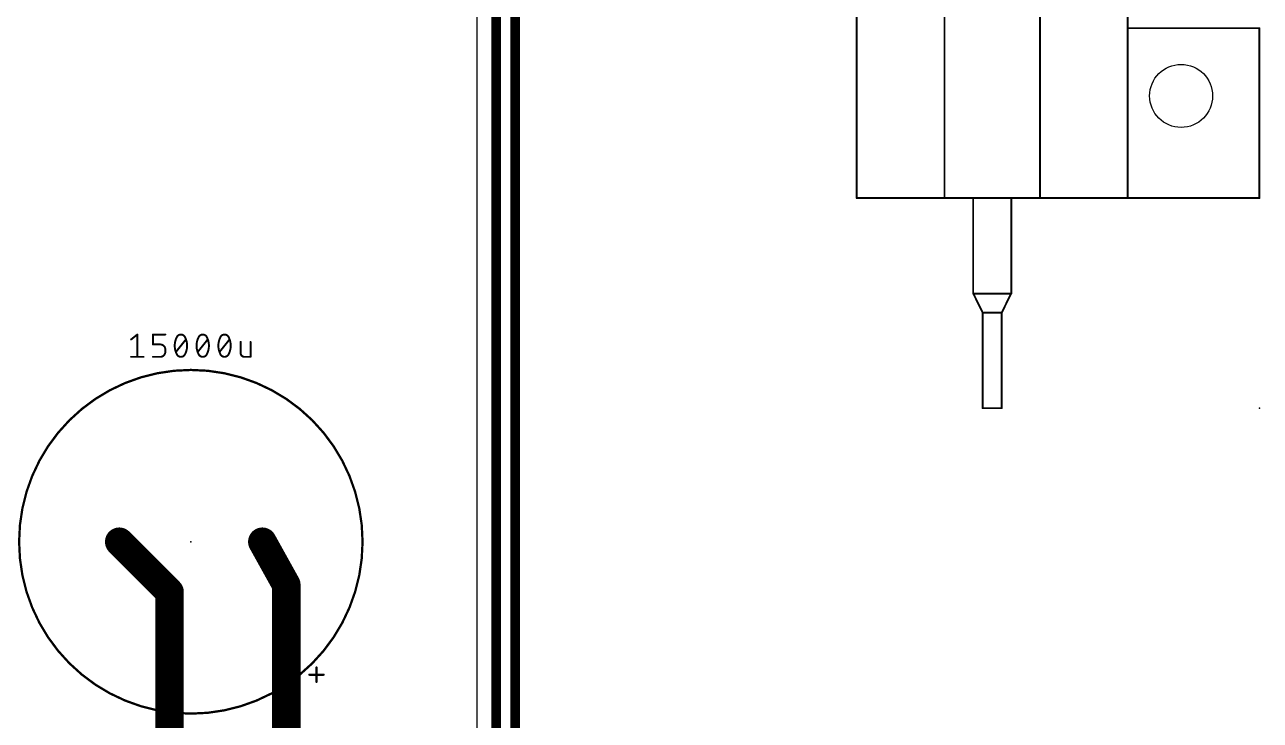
# Model space of a CAD drawing. Extents: x -92 to 260, y -27 to 208.
# Drawn here: x 186.3 to 251.1, y 81.7 to 118.1 of the extents above; entities that cross this region are included whole.
import ezdxf

# ---------------------------------------------------------------- set-up
doc = ezdxf.new("R2010")
doc.units = 0
for name, color, linetype in [('1', 12, 'CONTINUOUS'), ('16', 132, 'CONTINUOUS'), ('17', 110, 'CONTINUOUS'), ('20', 31, 'CONTINUOUS'), ('21', 253, 'CONTINUOUS'), ('23', 53, 'CONTINUOUS'), ('27', 253, 'CONTINUOUS'), ('51', 253, 'CONTINUOUS')]:
    doc.layers.add(name, color=color, linetype=linetype)

# ---------------------------------------------------------------- blocks, each defined once
blk = doc.blocks.new('ROUNDP')
at = {"const_width": 0.5}
blk.add_lwpolyline([(0, -0.25, 1), (0, 0.25, 1), (0, -0.25)], format="xyb", dxfattribs=at)

msp = doc.modelspace()

# ---------------------------------------------------------------- linework, layer by layer
at = {"layer": '1'}
for points, const_width in [([(211, 0), (211, 122)], 0.508), ([(191.25, 91), (193.881, 88.369)], 1.5), ([(198.75, 91), (200, 88.75)], 1.5), ([(200, 88.75), (200, 79.85)], 1.5), ([(193.881, 88.369), (193.881, 77.489)], 1.5)]:
    msp.add_lwpolyline(points, dxfattribs=dict(at, const_width=const_width))
at = {"layer": '1', "const_width": 0.75}
for points in [[(191.5152, 91.2652, 1), (190.9848, 90.7348)], [(199.0778, 91.1821, 1), (198.4222, 90.8179)], [(200.375, 88.75, 1), (199.625, 88.75)], [(194.256, 88.369, 1), (193.506, 88.369)], [(193.6158, 88.1038, 1), (194.1462, 88.6342)], [(199.6722, 88.5679, 1), (200.3278, 88.9321)]]:
    msp.add_lwpolyline(points, format="xyb", dxfattribs=at)
at = {"layer": '16', "const_width": 0.508}
msp.add_lwpolyline([(212, -1), (212, 122)], dxfattribs=at)
at = {"layer": '20'}
msp.add_line((210, 0), (210, 180), dxfattribs=at)
msp.add_circle((246.9, 114.35), 1.65, dxfattribs=at)
at = {"layer": '21'}
for points, const_width in [([(229.9, 109), (229.9, 138)], 0.1), ([(234.5, 109), (234.5, 138)], 0.1), ([(239.5, 109), (239.5, 138)], 0.1), ([(244.1, 138), (244.1, 109)], 0.1), ([(251, 117.9), (244.1, 117.9)], 0.1), ([(251, 109), (251, 117.9)], 0.1), ([(230.0974, 109), (229.9, 109)], 0.1), ([(230.107, 109), (230.0982, 109)], 0.1), ([(230.2997, 109), (230.107, 109)], 0.1), ([(230.6944, 109), (230.2997, 109)], 0.1), ([(231.2866, 109), (230.6944, 109)], 0.1), ([(231.3478, 109), (231.2866, 109)], 0.1), ([(231.7813, 109), (231.3478, 109)], 0.1), ([(232.2148, 109), (231.7813, 109)], 0.1), ([(232.7257, 109), (232.2148, 109)], 0.1), ([(233.1247, 109), (232.7257, 109)], 0.1), ([(233.3636, 109), (233.1247, 109)], 0.1), ([(233.5164, 109), (233.3636, 109)], 0.1), ([(234.5, 109), (233.5164, 109)], 0.1), ([(236, 109), (234.5, 109)], 0.1), ([(238, 109), (236, 109)], 0.1), ([(236, 104), (236, 109)], 0.1), ([(239.5, 109), (238, 109)], 0.1), ([(238, 104), (238, 109)], 0.1), ([(240.4836, 109), (239.5, 109)], 0.1), ([(240.6364, 109), (240.4836, 109)], 0.1), ([(240.8753, 109), (240.6364, 109)], 0.1), ([(241.2743, 109), (240.8753, 109)], 0.1), ([(241.7852, 109), (241.2743, 109)], 0.1), ([(242.2187, 109), (241.7852, 109)], 0.1), ([(242.6522, 109), (242.2187, 109)], 0.1), ([(242.7134, 109), (242.6522, 109)], 0.1), ([(243.3056, 109), (242.7134, 109)], 0.1), ([(243.7003, 109), (243.3056, 109)], 0.1), ([(243.8931, 109), (243.7003, 109)], 0.1), ([(243.9018, 109), (243.8931, 109)], 0.1), ([(244.1, 109), (243.9026, 109)], 0.1), ([(251, 109), (244.1, 109)], 0.1), ([(236, 104), (236.01, 104)], 0.1), ([(236.01, 104), (237.99, 104)], 0.1), ([(236.01, 104), (236.5, 103)], 0.1), ([(237.5, 103), (237.99, 104)], 0.1), ([(237.99, 104), (238, 104)], 0.1), ([(236.5, 103), (237.5, 103)], 0.1), ([(236.5, 103), (236.5, 98)], 0.1), ([(237.5, 103), (237.5, 98)], 0.1), ([(236.5, 98), (237.5, 98)], 0.1), ([(201.586, 83.664), (201.586, 84.414)], 0.12), ([(201.961, 84.039), (201.211, 84.039)], 0.12)]:
    msp.add_lwpolyline(points, dxfattribs=dict(at, const_width=const_width))
for points, const_width in [([(244.1, 117.925, 1), (244.1, 117.875)], 0.05), ([(251.025, 117.9, 1), (250.975, 117.9)], 0.05), ([(251, 117.875, 1), (251, 117.925)], 0.05), ([(229.9, 109.025, 1), (229.9, 108.975)], 0.05), ([(229.875, 109, 1), (229.925, 109)], 0.05), ([(230.0982, 109.025, 1), (230.0982, 108.975)], 0.05), ([(230.107, 109.025, 1), (230.107, 108.975)], 0.05), ([(230.0974, 108.975, 1), (230.0974, 109.025)], 0.05), ([(230.107, 108.975, 1), (230.107, 109.025)], 0.05), ([(230.2997, 109.025, 1), (230.2997, 108.975)], 0.05), ([(230.2997, 108.975, 1), (230.2997, 109.025)], 0.05), ([(230.6944, 109.025, 1), (230.6944, 108.975)], 0.05), ([(230.6944, 108.975, 1), (230.6944, 109.025)], 0.05), ([(231.2866, 109.025, 1), (231.2866, 108.975)], 0.05), ([(231.2866, 108.975, 1), (231.2866, 109.025)], 0.05), ([(231.3478, 109.025, 1), (231.3478, 108.975)], 0.05), ([(231.3478, 108.975, 1), (231.3478, 109.025)], 0.05), ([(231.7813, 109.025, 1), (231.7813, 108.975)], 0.05), ([(231.7813, 108.975, 1), (231.7813, 109.025)], 0.05), ([(232.2148, 109.025, 1), (232.2148, 108.975)], 0.05), ([(232.2148, 108.975, 1), (232.2148, 109.025)], 0.05), ([(232.7257, 109.025, 1), (232.7257, 108.975)], 0.05), ([(232.7257, 108.975, 1), (232.7257, 109.025)], 0.05), ([(233.1247, 109.025, 1), (233.1247, 108.975)], 0.05), ([(233.1247, 108.975, 1), (233.1247, 109.025)], 0.05), ([(233.3636, 109.025, 1), (233.3636, 108.975)], 0.05), ([(233.3636, 108.975, 1), (233.3636, 109.025)], 0.05), ([(233.5164, 109.025, 1), (233.5164, 108.975)], 0.05), ([(233.5164, 108.975, 1), (233.5164, 109.025)], 0.05), ([(234.5, 109.025, 1), (234.5, 108.975)], 0.05), ([(234.475, 109, 1), (234.525, 109)], 0.05), ([(234.5, 108.975, 1), (234.5, 109.025)], 0.05), ([(236, 109.025, 1), (236, 108.975)], 0.05), ([(236.025, 109, 1), (235.975, 109)], 0.05), ([(236, 108.975, 1), (236, 109.025)], 0.05), ([(238, 109.025, 1), (238, 108.975)], 0.05), ([(238.025, 109, 1), (237.975, 109)], 0.05), ([(238, 108.975, 1), (238, 109.025)], 0.05), ([(239.5, 109.025, 1), (239.5, 108.975)], 0.05), ([(239.475, 109, 1), (239.525, 109)], 0.05), ([(239.5, 108.975, 1), (239.5, 109.025)], 0.05), ([(240.4836, 109.025, 1), (240.4836, 108.975)], 0.05), ([(240.4836, 108.975, 1), (240.4836, 109.025)], 0.05), ([(240.6364, 109.025, 1), (240.6364, 108.975)], 0.05), ([(240.6364, 108.975, 1), (240.6364, 109.025)], 0.05), ([(240.8753, 109.025, 1), (240.8753, 108.975)], 0.05), ([(240.8753, 108.975, 1), (240.8753, 109.025)], 0.05), ([(241.2743, 109.025, 1), (241.2743, 108.975)], 0.05), ([(241.2743, 108.975, 1), (241.2743, 109.025)], 0.05), ([(241.7852, 109.025, 1), (241.7852, 108.975)], 0.05), ([(241.7852, 108.975, 1), (241.7852, 109.025)], 0.05), ([(242.2187, 109.025, 1), (242.2187, 108.975)], 0.05), ([(242.2187, 108.975, 1), (242.2187, 109.025)], 0.05), ([(242.6522, 109.025, 1), (242.6522, 108.975)], 0.05), ([(242.6522, 108.975, 1), (242.6522, 109.025)], 0.05), ([(242.7134, 109.025, 1), (242.7134, 108.975)], 0.05), ([(242.7134, 108.975, 1), (242.7134, 109.025)], 0.05), ([(243.3056, 109.025, 1), (243.3056, 108.975)], 0.05), ([(243.3056, 108.975, 1), (243.3056, 109.025)], 0.05), ([(243.7003, 109.025, 1), (243.7003, 108.975)], 0.05), ([(243.7003, 108.975, 1), (243.7003, 109.025)], 0.05), ([(243.8931, 109.025, 1), (243.8931, 108.975)], 0.05), ([(243.9026, 109.025, 1), (243.9026, 108.975)], 0.05), ([(243.8931, 108.975, 1), (243.8931, 109.025)], 0.05), ([(243.9018, 108.975, 1), (243.9018, 109.025)], 0.05), ([(244.1, 109.025, 1), (244.1, 108.975)], 0.05), ([(244.075, 109, 1), (244.125, 109)], 0.05), ([(244.1, 108.975, 1), (244.1, 109.025)], 0.05), ([(250.975, 109, 1), (251.025, 109)], 0.05), ([(251, 108.975, 1), (251, 109.025)], 0.05), ([(236, 104.025, 1), (236, 103.975)], 0.05), ([(235.975, 104, 1), (236.025, 104)], 0.05), ([(236.01, 104.025, 1), (236.01, 103.975)], 0.05), ([(236.0324, 104.011, 1), (235.9876, 103.989)], 0.05), ([(236.01, 103.975, 1), (236.01, 104.025)], 0.05), ([(237.99, 104.025, 1), (237.99, 103.975)], 0.05), ([(238.0124, 103.989, 1), (237.9676, 104.011)], 0.05), ([(237.975, 104, 1), (238.025, 104)], 0.05), ([(237.99, 103.975, 1), (237.99, 104.025)], 0.05), ([(238, 103.975, 1), (238, 104.025)], 0.05), ([(236.5, 103.025, 1), (236.5, 102.975)], 0.05), ([(236.525, 103, 1), (236.475, 103)], 0.05), ([(236.4776, 102.989, 1), (236.5224, 103.011)], 0.05), ([(237.525, 103, 1), (237.475, 103)], 0.05), ([(237.4776, 103.011, 1), (237.5224, 102.989)], 0.05), ([(237.5, 102.975, 1), (237.5, 103.025)], 0.05), ([(195, 82, 1), (195, 100, 1), (195, 82)], 0.12), ([(236.5, 98.025, 1), (236.5, 97.975)], 0.05), ([(236.475, 98, 1), (236.525, 98)], 0.05), ([(237.475, 98, 1), (237.525, 98)], 0.05), ([(237.5, 97.975, 1), (237.5, 98.025)], 0.05), ([(201.616, 84.414, 1), (201.556, 84.414)], 0.06), ([(201.211, 84.069, 1), (201.211, 84.009)], 0.06), ([(201.556, 83.664, 1), (201.616, 83.664)], 0.06), ([(201.961, 84.009, 1), (201.961, 84.069)], 0.06)]:
    msp.add_lwpolyline(points, format="xyb", dxfattribs=dict(at, const_width=const_width))
at = {"layer": '23'}
for p in [(251, 98), (195, 91)]:
    msp.add_point(p, dxfattribs=at)
at = {"layer": '27', "const_width": 0.1016}
for points in [[(191.8695, 101.5946), (192.194, 101.8542)], [(192.194, 101.8542), (192.194, 100.6858)], [(193.0125, 101.3349), (193.0125, 101.8542)], [(193.0125, 101.8542), (193.6616, 101.8542)], [(193.4019, 101.3349), (193.0125, 101.3349)], [(193.6616, 100.9454), (193.6616, 101.0753)], [(194.2204, 100.9454), (194.7397, 101.5946)], [(195.3634, 100.9454), (195.8826, 101.5946)], [(196.5064, 100.9454), (197.0256, 101.5946)], [(197.6113, 101.4647), (197.6113, 100.8805)], [(198.1305, 100.6858), (198.1305, 101.4647)], [(191.8695, 100.6858), (192.5186, 100.6858)], [(193.0125, 100.6858), (193.4019, 100.6858)], [(197.806, 100.6858), (198.1305, 100.6858)]]:
    msp.add_lwpolyline(points, dxfattribs=at)
at = {"layer": '27'}
for points, const_width in [([(192.2194, 101.8542, 1), (192.1686, 101.8542)], 0.0508), ([(192.2099, 101.8344, 1), (192.1781, 101.874)], 0.0508), ([(193.0379, 101.8542, 1), (192.9871, 101.8542)], 0.0508), ([(193.0125, 101.8796, 1), (193.0125, 101.8288)], 0.0508), ([(193.6616, 101.8288, 1), (193.6616, 101.8796)], 0.0508), ([(194.2528, 101.6919, 0.1139), (194.1555, 101.27)], 0.1016), ([(194.48, 101.8542, 0.3205), (194.2528, 101.6919)], 0.1016), ([(194.2288, 101.7002, 1), (194.2768, 101.6837)], 0.0508), ([(194.2756, 101.6808, 1), (194.23, 101.7031)], 0.0508), ([(194.7072, 101.6919, 0.3205), (194.48, 101.8542)], 0.1016), ([(194.48, 101.8796, 1), (194.48, 101.8288)], 0.0508), ([(194.48, 101.8288, 1), (194.48, 101.8796)], 0.0508), ([(194.8046, 101.27, 0.1139), (194.7072, 101.6919)], 0.1016), ([(194.73, 101.7031, 1), (194.6844, 101.6808)], 0.0508), ([(194.6832, 101.6837, 1), (194.7312, 101.7002)], 0.0508), ([(195.3958, 101.6919, 0.1139), (195.2984, 101.27)], 0.1016), ([(195.623, 101.8542, 0.3205), (195.3958, 101.6919)], 0.1016), ([(195.3718, 101.7002, 1), (195.4198, 101.6837)], 0.0508), ([(195.4186, 101.6808, 1), (195.373, 101.7031)], 0.0508), ([(195.8502, 101.6919, 0.3205), (195.623, 101.8542)], 0.1016), ([(195.623, 101.8796, 1), (195.623, 101.8288)], 0.0508), ([(195.623, 101.8288, 1), (195.623, 101.8796)], 0.0508), ([(195.9476, 101.27, 0.1139), (195.8502, 101.6919)], 0.1016), ([(195.873, 101.7031, 1), (195.8274, 101.6808)], 0.0508), ([(195.8262, 101.6837, 1), (195.8742, 101.7002)], 0.0508), ([(196.5388, 101.6919, 0.1139), (196.4414, 101.27)], 0.1016), ([(196.766, 101.8542, 0.3205), (196.5388, 101.6919)], 0.1016), ([(196.5148, 101.7002, 1), (196.5628, 101.6837)], 0.0508), ([(196.5616, 101.6808, 1), (196.516, 101.7031)], 0.0508), ([(196.9932, 101.6919, 0.3205), (196.766, 101.8542)], 0.1016), ([(196.766, 101.8796, 1), (196.766, 101.8288)], 0.0508), ([(196.766, 101.8288, 1), (196.766, 101.8796)], 0.0508), ([(197.0906, 101.27, 0.1139), (196.9932, 101.6919)], 0.1016), ([(197.016, 101.7031, 1), (196.9704, 101.6808)], 0.0508), ([(196.9692, 101.6837, 1), (197.0172, 101.7002)], 0.0508), ([(191.8536, 101.6144, 1), (191.8853, 101.5747)], 0.0508), ([(193.0125, 101.3603, 1), (193.0125, 101.3095)], 0.0508), ([(192.9871, 101.3349, 1), (193.0379, 101.3349)], 0.0508), ([(193.6616, 101.0753, 0.4142), (193.4019, 101.3349)], 0.1016), ([(193.4019, 101.3603, 1), (193.4019, 101.3095)], 0.0508), ([(193.4019, 101.3095, 1), (193.4019, 101.3603)], 0.0508), ([(193.687, 101.0753, 1), (193.6362, 101.0753)], 0.0508), ([(193.6362, 101.0753, 1), (193.687, 101.0753)], 0.0508), ([(194.1555, 101.27, 0.1139), (194.2528, 100.8481)], 0.1016), ([(194.1808, 101.27, 1), (194.1301, 101.27)], 0.0508), ([(194.1301, 101.27, 1), (194.1808, 101.27)], 0.0508), ([(194.7072, 100.8481, 0.1139), (194.8046, 101.27)], 0.1016), ([(194.7595, 101.5787, 1), (194.7198, 101.6104)], 0.0508), ([(194.83, 101.27, 1), (194.7792, 101.27)], 0.0508), ([(194.7792, 101.27, 1), (194.83, 101.27)], 0.0508), ([(195.2984, 101.27, 0.1139), (195.3958, 100.8481)], 0.1016), ([(195.3238, 101.27, 1), (195.273, 101.27)], 0.0508), ([(195.273, 101.27, 1), (195.3238, 101.27)], 0.0508), ([(195.8502, 100.8481, 0.1139), (195.9476, 101.27)], 0.1016), ([(195.9025, 101.5787, 1), (195.8628, 101.6104)], 0.0508), ([(195.973, 101.27, 1), (195.9222, 101.27)], 0.0508), ([(195.9222, 101.27, 1), (195.973, 101.27)], 0.0508), ([(196.4414, 101.27, 0.1139), (196.5388, 100.8481)], 0.1016), ([(196.4668, 101.27, 1), (196.416, 101.27)], 0.0508), ([(196.416, 101.27, 1), (196.4668, 101.27)], 0.0508), ([(196.9932, 100.8481, 0.1139), (197.0906, 101.27)], 0.1016), ([(197.0455, 101.5787, 1), (197.0058, 101.6104)], 0.0508), ([(197.116, 101.27, 1), (197.0652, 101.27)], 0.0508), ([(197.0652, 101.27, 1), (197.116, 101.27)], 0.0508), ([(197.6367, 101.4647, 1), (197.5859, 101.4647)], 0.0508), ([(198.1559, 101.4647, 1), (198.1051, 101.4647)], 0.0508), ([(191.8695, 100.7112, 1), (191.8695, 100.6604)], 0.0508), ([(192.1686, 100.6858, 1), (192.2194, 100.6858)], 0.0508), ([(192.5186, 100.6604, 1), (192.5186, 100.7112)], 0.0508), ([(193.0125, 100.7112, 1), (193.0125, 100.6604)], 0.0508), ([(193.4019, 100.6858, 0.4142), (193.6616, 100.9454)], 0.1016), ([(193.4019, 100.7112, 1), (193.4019, 100.6604)], 0.0508), ([(193.4019, 100.6604, 1), (193.4019, 100.7112)], 0.0508), ([(193.687, 100.9454, 1), (193.6362, 100.9454)], 0.0508), ([(193.6362, 100.9454, 1), (193.687, 100.9454)], 0.0508), ([(194.2005, 100.9613, 1), (194.2402, 100.9296)], 0.0508), ([(194.2528, 100.8481, 0.3205), (194.48, 100.6858)], 0.1016), ([(194.2768, 100.8563, 1), (194.2288, 100.8398)], 0.0508), ([(194.23, 100.8369, 1), (194.2756, 100.8592)], 0.0508), ([(194.48, 100.6858, 0.3205), (194.7072, 100.8481)], 0.1016), ([(194.48, 100.7112, 1), (194.48, 100.6604)], 0.0508), ([(194.48, 100.6604, 1), (194.48, 100.7112)], 0.0508), ([(194.6844, 100.8592, 1), (194.73, 100.8369)], 0.0508), ([(194.7312, 100.8398, 1), (194.6832, 100.8563)], 0.0508), ([(195.3435, 100.9613, 1), (195.3832, 100.9296)], 0.0508), ([(195.3958, 100.8481, 0.3205), (195.623, 100.6858)], 0.1016), ([(195.4198, 100.8563, 1), (195.3718, 100.8398)], 0.0508), ([(195.373, 100.8369, 1), (195.4186, 100.8592)], 0.0508), ([(195.623, 100.6858, 0.3205), (195.8502, 100.8481)], 0.1016), ([(195.623, 100.7112, 1), (195.623, 100.6604)], 0.0508), ([(195.623, 100.6604, 1), (195.623, 100.7112)], 0.0508), ([(195.8274, 100.8592, 1), (195.873, 100.8369)], 0.0508), ([(195.8742, 100.8398, 1), (195.8262, 100.8563)], 0.0508), ([(196.4865, 100.9613, 1), (196.5262, 100.9296)], 0.0508), ([(196.5388, 100.8481, 0.3205), (196.766, 100.6858)], 0.1016), ([(196.5628, 100.8563, 1), (196.5148, 100.8398)], 0.0508), ([(196.516, 100.8369, 1), (196.5616, 100.8592)], 0.0508), ([(196.766, 100.6858, 0.3205), (196.9932, 100.8481)], 0.1016), ([(196.766, 100.7112, 1), (196.766, 100.6604)], 0.0508), ([(196.766, 100.6604, 1), (196.766, 100.7112)], 0.0508), ([(196.9704, 100.8592, 1), (197.016, 100.8369)], 0.0508), ([(197.0172, 100.8398, 1), (196.9692, 100.8563)], 0.0508), ([(197.6113, 100.8805, 0.4142), (197.806, 100.6858)], 0.1016), ([(197.6367, 100.8805, 1), (197.5859, 100.8805)], 0.0508), ([(197.5859, 100.8805, 1), (197.6367, 100.8805)], 0.0508), ([(197.806, 100.7112, 1), (197.806, 100.6604)], 0.0508), ([(197.806, 100.6604, 1), (197.806, 100.7112)], 0.0508), ([(198.1051, 100.6858, 1), (198.1559, 100.6858)], 0.0508), ([(198.1305, 100.6604, 1), (198.1305, 100.7112)], 0.0508)]:
    msp.add_lwpolyline(points, format="xyb", dxfattribs=dict(at, const_width=const_width))
at = {"layer": '51'}
for points, const_width in [([(246.9, 112.7, 1), (246.9, 116, 1), (246.9, 112.7)], 0.001), ([(195, 82, 1), (195, 100, 1), (195, 82)], 0.12)]:
    msp.add_lwpolyline(points, format="xyb", dxfattribs=dict(at, const_width=const_width))

# ---------------------------------------------------------------- block references
at = {"layer": '17', "xscale": 1.45, "yscale": 1.45, "rotation": 180}
for p in [(191.25, 91), (191.25, 91), (198.75, 91), (198.75, 91)]:
    msp.add_blockref('ROUNDP', p, dxfattribs=at)

doc.saveas('drawing.dxf')
